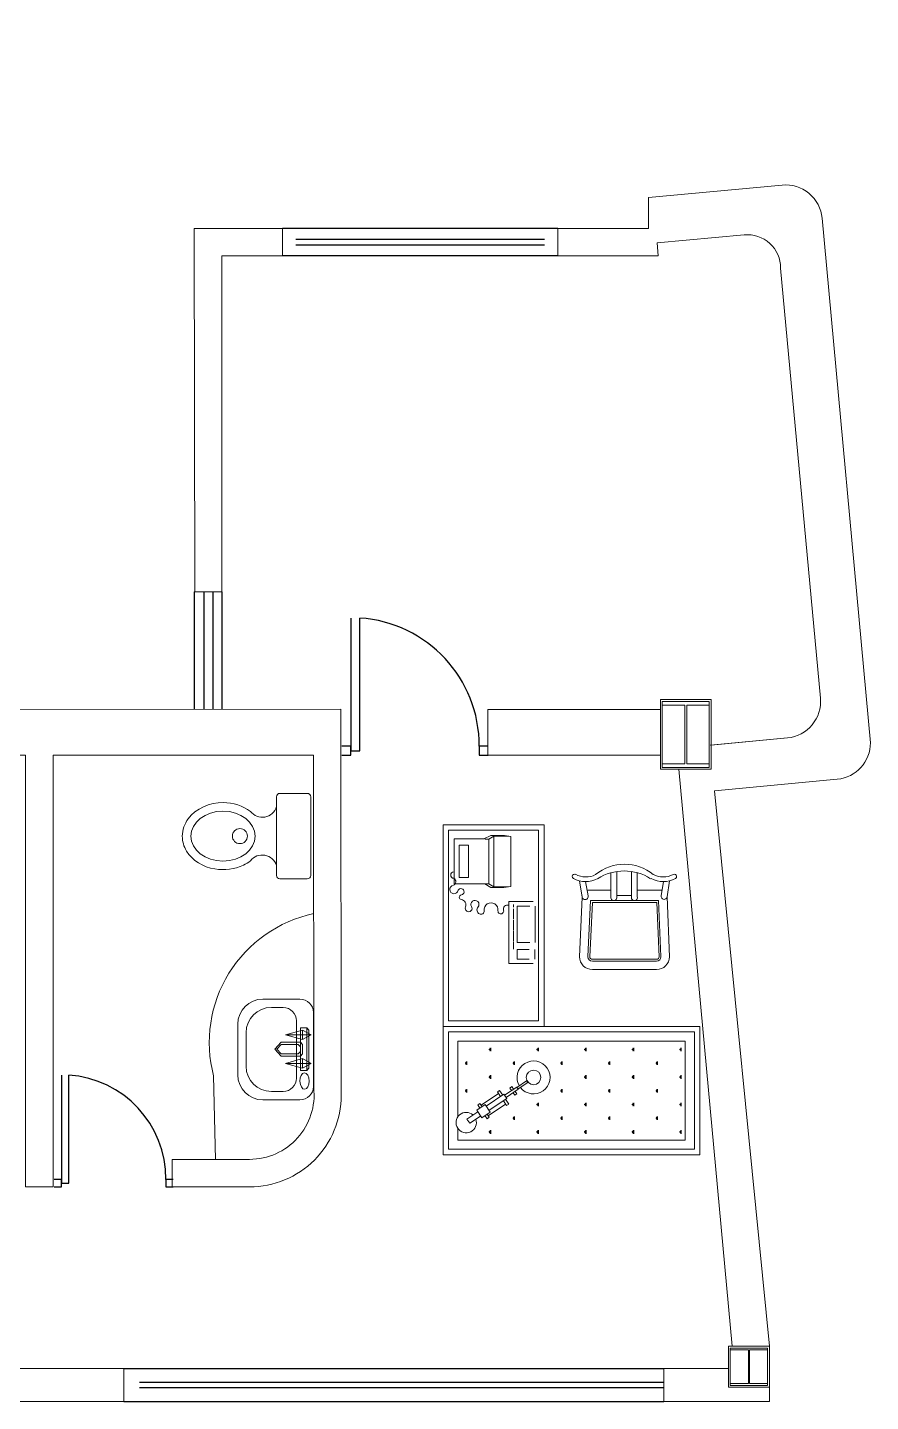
# Model space of a CAD drawing. Header units: metres. Extents: x 0 to 33, y -1109 to 20.
# Drawn here: x 28.05 to 32.64, y 12.66 to 20.16 of the extents above; entities that cross this region are included whole.
import ezdxf

# ---------------------------------------------------------------- set-up
doc = ezdxf.new("R2010")
doc.units = ezdxf.units.M
doc.header["$LTSCALE"] = 0.25
for name, color, linetype, lineweight in [('EDIFICIO', 7, 'Continuous', 18), ('ESTRUCTURAL', 7, 'Continuous', 15), ('MUEBLES', 9, 'Continuous', 5)]:
    doc.layers.add(name, color=color, linetype=linetype, lineweight=lineweight)
doc.layers.add('PUERTA', color=7, linetype='Continuous')
doc.layers.add('VENTANA', color=9, linetype='Continuous')
doc.layers.get('0').off()
doc.styles.get("Standard").update_dxf_attribs({"font": 'arial.ttf'})

# ---------------------------------------------------------------- blocks, each defined once
blk = doc.blocks.new('lavadero')
for p, q in [((-0.22, 0), (0.22, 0)), ((-0.3, -0.3), (-0.3, -0.08)), ((-0.1109, -0.0266), (-0.125, -0.0393)), ((0.129, -0.0393), (-0.125, -0.0393)), ((-0.125, -0.0393), (-0.125, -0.0774)), ((-0.125, -0.0774), (0.129, -0.0774)), ((-0.0826, -0.0139), (-0.1109, -0.0647)), ((0.1149, -0.0266), (-0.1109, -0.0266)), ((-0.0544, -0.0647), (-0.1109, -0.0647)), ((-0.1109, -0.0647), (-0.0826, -0.1663)), ((-0.0826, -0.0139), (-0.0826, -0.1663)), ((-0.0826, -0.0139), (-0.0544, -0.0647)), ((-0.0826, -0.1663), (-0.0544, -0.0647)), ((-0.0403, -0.0774), (-0.0262, -0.0647)), ((-0.0403, -0.1917), (-0.0403, -0.0774)), ((-0.0262, -0.0647), (0.0303, -0.0647)), ((-0.0262, -0.0901), (-0.0121, -0.0774)), ((0.0303, -0.0901), (0.0161, -0.0774)), ((0.0444, -0.0774), (0.0303, -0.0647)), ((0.0444, -0.0774), (0.0444, -0.1917)), ((0.0867, -0.0139), (0.0585, -0.0647)), ((0.0867, -0.1663), (0.0585, -0.0647)), ((0.0867, -0.0647), (0.0585, -0.0647)), ((0.0867, -0.0647), (0.0867, -0.0139)), ((0.0867, -0.0139), (0.1149, -0.0647)), ((0.0867, -0.0647), (0.1149, -0.0647)), ((0.0867, -0.0647), (0.0867, -0.1663)), ((0.1149, -0.0647), (0.0867, -0.1663)), ((0.1149, -0.0266), (0.129, -0.0393)), ((0.129, -0.0774), (0.129, -0.0393)), ((0.3, -0.08), (0.3, -0.3)), ((-0.17, -0.1), (0.17, -0.1)), ((-0.0262, -0.1917), (-0.0262, -0.0901)), ((0.0303, -0.1917), (0.0303, -0.0901)), ((-0.25, -0.25), (-0.25, -0.18)), ((0.002, -0.2298), (-0.0403, -0.1917)), ((0.002, -0.2171), (-0.0262, -0.1917)), ((0.0303, -0.1917), (0.002, -0.2171)), ((0.002, -0.2298), (0.0444, -0.1917)), ((0.25, -0.18), (0.25, -0.25)), ((0.1, -0.4), (-0.1, -0.4)), ((0.15, -0.45), (-0.15, -0.45))]:
    blk.add_line(p, q)
for centre, radius, start, end in [((0.22, -0.08), 0.08, 0, 90), ((-0.22, -0.08), 0.08, 90, 180), ((-0.17, -0.18), 0.08, 90, 180), ((0.17, -0.18), 0.08, 0, 90), ((-0.15, -0.3), 0.15, 180, 270), ((-0.1, -0.25), 0.15, 180, 270), ((0.1, -0.25), 0.15, 270, 0), ((0.15, -0.3), 0.15, 270, 0)]:
    blk.add_arc(centre, radius, start, end)
blk.add_ellipse((-0.1882, -0.0526), major_axis=(-0.0489, 0.001), ratio=0.561716)
blk = doc.blocks.new('INODORO')
for p, q in [((0.02, 0.25), (0.18, 0.25)), ((0, -0.23), (0, 0.23)), ((0.2, 0.23), (0.2, -0.23)), ((0.18, -0.25), (0.02, -0.25))]:
    blk.add_line(p, q)
blk.add_circle((0.4137, 0), 0.0438)
for centre, radius, start, end in [((0.02, 0.23), 0.02, 90, 180), ((0.18, 0.23), 0.02, 0, 90), ((0.2829, 0.1967), 0.0864, 196.43748, 322.7515), ((0.2829, -0.1967), 0.0864, 37.16463, 163.56252), ((0.02, -0.23), 0.02, 180, 270), ((0.18, -0.23), 0.02, 270, 0)]:
    blk.add_arc(centre, radius, start, end)
blk.add_ellipse((0.5125, 0), major_axis=(0.1875, 0), ratio=0.77871)
blk.add_open_spline([(0.3518, -0.1445), (0.3645, -0.1542), (0.3784, -0.1626), (0.4436, -0.1938), (0.5038, -0.2015), (0.6287, -0.1806), (0.692, -0.1432), (0.7412, -0.0608), (0.75, -0.0305), (0.75, 0), (0.75, 0.0363), (0.7374, 0.0723), (0.6713, 0.1625), (0.5907, 0.1965), (0.4532, 0.1956), (0.3956, 0.1774), (0.3517, 0.1444)], degree=3, knots=[3.942102, 3.942102, 3.942102, 3.942102, 4.162638, 4.162638, 4.924422, 4.924422, 5.847984, 5.847984, 6.283185, 6.283185, 6.283185, 6.801532, 6.801532, 7.861895, 7.861895, 8.624417, 8.624417, 8.624417, 8.624417])
blk = doc.blocks.new('columna')
at = {"layer": 'ESTRUCTURAL'}
for p, q in [((-0.2558, 0.3603), (0, 0.3603)), ((-0.2558, 0.3404), (-0.2558, 0.3603)), ((-0.1335, 0.3404), (-0.2558, 0.3404)), ((-0.1335, 0.3604), (-0.1335, 0.3603)), ((-0.1335, 0.3404), (-0.1335, 0.0199)), ((-0.1223, 0.3604), (-0.1223, 0.3603)), ((0, 0.3404), (-0.1223, 0.3404)), ((-0.1223, 0.3404), (-0.1223, 0.0199)), ((0, 0.3603), (0, 0.3404)), ((-0.1335, 0.0199), (-0.2558, 0.0199)), ((-0.2558, 0.0199), (-0.2558, 0)), ((-0.2558, 0), (0, 0)), ((-0.1335, 0), (-0.1335, 0)), ((0, 0.0199), (-0.1223, 0.0199)), ((-0.1223, 0), (-0.1223, 0)), ((0, 0), (0, 0.0199))]:
    blk.add_line(p, q, dxfattribs=at)
blk = doc.blocks.new('iiiiiiiiiiiii')
at = {"layer": 'ESTRUCTURAL'}
for p, q in [((0.0101, 0.105), (0.0101, 0.204)), ((0.19299, 0.204), (0.19299, 0.105)), ((0.0101, 0.105), (0.19299, 0.105)), ((0.0101, 0), (0.0101, 0.099)), ((0.0101, 0.099), (0.19299, 0.099)), ((0.19299, 0.099), (0.19299, 0))]:
    blk.add_line(p, q, dxfattribs=at)
blk.add_lwpolyline([(0, 0.204), (0.204, 0.204), (0.204, 0), (0, 0)], close=True, dxfattribs=at)
blk = doc.blocks.new('56')
at = {"layer": 'PUERTA'}
for p, q in [((-0.04, 0.65), (-0.04, 0.61)), ((0, 0.61), (0, 0.65)), ((-0.04, 0.61), (0, 0.61)), ((-0.02, 0.08), (-0.61, 0.08)), ((-0.04, 0.08), (-0.61, 0.08)), ((-0.02, 0.04), (-0.02, 0.08)), ((-0.61, 0.04), (-0.02, 0.04)), ((-0.04, 0.04), (-0.04, 0)), ((0, 0.04), (-0.04, 0.04)), ((0, 0), (0, 0.04))]:
    blk.add_line(p, q, dxfattribs=at)
blk.add_arc((-0.0428, 0.0415), 0.5685, 89.71429, 176.11998, dxfattribs=at)
blk = doc.blocks.new('11PCOM09-MON')
at = {"color": 0, "linetype": 'ByBlock'}
for p, q in [((0, 1), (0, 14.75)), ((0, 14.75), (9.375, 14.75)), ((1.5, 2.875), (1.5, 12.875)), ((1.5, 12.875), (4.375, 12.875)), ((4.375, 2.875), (4.375, 12.875)), ((9.375, 14.75), (11.25, 15.875)), ((9.375, 14.75), (10.625, 14.75)), ((10.625, 14.75), (12.125, 15.75)), ((10.625, 14.75), (10.625, 1.125)), ((11.25, 15.875), (15.25, 15.875)), ((12.125, 15.75), (15.375, 15.75)), ((12.125, 15.75), (12.125, 0.125)), ((15.25, 15.875), (17.375, 15.625)), ((15.375, 15.75), (17.375, 15.625)), ((17.375, 15.625), (17.375, 0.25)), ((9.125, 1), (0, 1)), ((1.5, 2.875), (4.375, 2.875)), ((11.25, 0), (9.125, 1)), ((9.375, 1.125), (10.625, 1.125)), ((10.625, 1.125), (12.125, 0.125)), ((15.375, 0), (11.25, 0)), ((12.125, 0.125), (15.375, 0.125)), ((17.375, 0.25), (15.375, 0)), ((15.375, 0.125), (17.375, 0.25))]:
    blk.add_line(p, q, dxfattribs=at)
blk = doc.blocks.new('A$C7321269A')
for p, q in [((1122.3, 1270.9), (1119.3, 1276.1)), ((1124.6, 1270.9), (1124.6, 1278.4)), ((1127, 1270.9), (1127, 1280.2)), ((1129.3, 1270.9), (1129.3, 1278.4)), ((1131.6, 1270.9), (1134.6, 1276.1)), ((1272.3, 1270.9), (1269.3, 1276.1)), ((1274.6, 1270.9), (1274.6, 1278.4)), ((1277, 1270.9), (1277, 1280.2)), ((1279.3, 1270.9), (1279.3, 1278.4)), ((1281.6, 1270.9), (1284.6, 1276.1)), ((1117.6, 1270.9), (1136.3, 1270.9)), ((1267.6, 1270.9), (1286.3, 1270.9)), ((1042.6, 1141), (1061.3, 1141)), ((1047.3, 1141), (1044.3, 1146.2)), ((1049.6, 1141), (1049.6, 1148.5)), ((1052, 1141), (1052, 1150.3)), ((1054.3, 1141), (1054.3, 1148.5)), ((1056.6, 1141), (1059.6, 1146.2)), ((1192.6, 1141), (1211.3, 1141)), ((1197.3, 1141), (1194.3, 1146.2)), ((1199.6, 1141), (1199.6, 1148.5)), ((1202, 1141), (1202, 1150.3)), ((1204.3, 1141), (1204.3, 1148.5)), ((1206.6, 1141), (1209.6, 1146.2)), ((1355.4, 1193.8), (1291.5, 1098.6)), ((1413.2, 1155), (1349.3, 1059.8)), ((1492.6, 1141), (1511.3, 1141)), ((1497.3, 1141), (1494.3, 1146.2)), ((1499.6, 1141), (1499.6, 1148.5)), ((1502, 1141), (1502, 1150.3)), ((1504.3, 1141), (1504.3, 1148.5)), ((1506.6, 1141), (1509.6, 1146.2)), ((1117.6, 1011.1), (1136.3, 1011.1)), ((1122.3, 1011.1), (1119.3, 1016.3)), ((1124.6, 1011.1), (1124.6, 1018.6)), ((1127, 1011.1), (1127, 1020.4)), ((1129.3, 1011.1), (1129.3, 1018.6)), ((1131.6, 1011.1), (1134.6, 1016.3)), ((1417.6, 1011.1), (1436.3, 1011.1)), ((1422.3, 1011.1), (1419.3, 1016.3)), ((1424.6, 1011.1), (1424.6, 1018.6)), ((1427, 1011.1), (1427, 1020.4)), ((1429.3, 1011.1), (1429.3, 1018.6)), ((1431.6, 1011.1), (1434.6, 1016.3)), ((1042.6, 881.2), (1061.3, 881.2)), ((1047.3, 881.2), (1044.3, 886.4)), ((1049.6, 881.2), (1049.6, 888.7)), ((1052, 881.2), (1052, 890.5)), ((1054.3, 881.2), (1054.3, 888.7)), ((1056.6, 881.2), (1059.6, 886.4)), ((1342.6, 881.2), (1361.3, 881.2)), ((1347.3, 881.2), (1344.3, 886.4)), ((1349.6, 881.2), (1349.6, 888.7)), ((1352, 881.2), (1352, 890.5)), ((1354.3, 881.2), (1354.3, 888.7)), ((1356.6, 881.2), (1359.6, 886.4)), ((1492.6, 881.2), (1511.3, 881.2)), ((1497.3, 881.2), (1494.3, 886.4)), ((1499.6, 881.2), (1499.6, 888.7)), ((1502, 881.2), (1502, 890.5)), ((1504.3, 881.2), (1504.3, 888.7)), ((1506.6, 881.2), (1509.6, 886.4)), ((1117.6, 751.3), (1136.3, 751.3)), ((1122.3, 751.3), (1119.3, 756.4)), ((1124.6, 751.3), (1124.6, 758.8)), ((1127, 751.3), (1127, 760.6)), ((1129.3, 751.3), (1129.3, 758.8)), ((1131.6, 751.3), (1134.6, 756.4)), ((1267.6, 751.3), (1286.3, 751.3)), ((1272.3, 751.3), (1269.3, 756.4)), ((1274.6, 751.3), (1274.6, 758.8)), ((1277, 751.3), (1277, 760.6)), ((1279.3, 751.3), (1279.3, 758.8)), ((1281.6, 751.3), (1284.6, 756.4)), ((1417.6, 751.3), (1436.3, 751.3)), ((1422.3, 751.3), (1419.3, 756.4)), ((1424.6, 751.3), (1424.6, 758.8)), ((1427, 751.3), (1427, 760.6)), ((1429.3, 751.3), (1429.3, 758.8)), ((1431.6, 751.3), (1434.6, 756.4)), ((221.6, 642), (131.4, 656.7)), ((213.8, 610), (135.7, 624.7)), ((183, 615.8), (183, 485.9)), ((545.6, 656.7), (221.6, 642)), ((545.1, 610.7), (239, 596)), ((545.6, 600.7), (249, 586.5)), ((1042.6, 621.3), (1061.3, 621.3)), ((1047.3, 621.3), (1044.3, 626.5)), ((1049.6, 621.3), (1049.6, 628.8)), ((1052, 621.3), (1052, 630.7)), ((1054.3, 621.3), (1054.3, 628.8)), ((1056.6, 621.3), (1059.6, 626.5)), ((1192.6, 621.3), (1211.3, 621.3)), ((1197.3, 621.3), (1194.3, 626.5)), ((1199.6, 621.3), (1199.6, 628.8)), ((1202, 621.3), (1202, 630.7)), ((1204.3, 621.3), (1204.3, 628.8)), ((1206.6, 621.3), (1209.6, 626.5)), ((1342.6, 621.3), (1361.3, 621.3)), ((1347.3, 621.3), (1344.3, 626.5)), ((1349.6, 621.3), (1349.6, 628.8)), ((1352, 621.3), (1352, 630.7)), ((1354.3, 621.3), (1354.3, 628.8)), ((1356.6, 621.3), (1359.6, 626.5)), ((1492.6, 621.3), (1511.3, 621.3)), ((1497.3, 621.3), (1494.3, 626.5)), ((1499.6, 621.3), (1499.6, 628.8)), ((1502, 621.3), (1502, 630.7)), ((1504.3, 621.3), (1504.3, 628.8)), ((1506.6, 621.3), (1509.6, 626.5)), ((239, 596), (239, 225.6)), ((249, 586.5), (249, 235.2)), ((559.6, 236.7), (559.6, 586.7)), ((569.6, 236.7), (569.6, 586.7)), ((615.6, 236.7), (615.6, 586.7)), ((219.8, 453.9), (80.9, 453.9)), ((219.8, 485.9), (87.8, 485.9)), ((211, 453.9), (211, 373.7)), ((1117.6, 491.4), (1136.3, 491.4)), ((1122.3, 491.4), (1119.3, 496.6)), ((1124.6, 491.4), (1124.6, 498.9)), ((1127, 491.4), (1127, 500.8)), ((1129.3, 491.4), (1129.3, 498.9)), ((1131.6, 491.4), (1134.6, 496.6)), ((1267.6, 491.4), (1286.3, 491.4)), ((1272.3, 491.4), (1269.3, 496.6)), ((1274.6, 491.4), (1274.6, 498.9)), ((1277, 491.4), (1277, 500.8)), ((1279.3, 491.4), (1279.3, 498.9)), ((1281.6, 491.4), (1284.6, 496.6)), ((1417.6, 491.4), (1436.3, 491.4)), ((1422.3, 491.4), (1419.3, 496.6)), ((1424.6, 491.4), (1424.6, 498.9)), ((1427, 491.4), (1427, 500.8)), ((1429.3, 491.4), (1429.3, 498.9)), ((1431.6, 491.4), (1434.6, 496.6)), ((80.7, 373.7), (219.8, 373.7)), ((87.5, 341.7), (219.5, 341.7)), ((183, 341.7), (183, 206.5)), ((1042.6, 361.5), (1061.3, 361.5)), ((1047.3, 361.5), (1044.3, 366.7)), ((1049.6, 361.5), (1049.6, 369)), ((1052, 361.5), (1052, 370.9)), ((1054.3, 361.5), (1054.3, 369)), ((1056.6, 361.5), (1059.6, 366.7)), ((1192.6, 361.5), (1211.3, 361.5)), ((1197.3, 361.5), (1194.3, 366.7)), ((1199.6, 361.5), (1199.6, 369)), ((1202, 361.5), (1202, 370.9)), ((1204.3, 361.5), (1204.3, 369)), ((1206.6, 361.5), (1209.6, 366.7)), ((1342.6, 361.5), (1361.3, 361.5)), ((1347.3, 361.5), (1344.3, 366.7)), ((1349.6, 361.5), (1349.6, 369)), ((1352, 361.5), (1352, 370.9)), ((1354.3, 361.5), (1354.3, 369)), ((1356.6, 361.5), (1359.6, 366.7)), ((1492.6, 361.5), (1511.3, 361.5)), ((1497.3, 361.5), (1494.3, 366.7)), ((1499.6, 361.5), (1499.6, 369)), ((1502, 361.5), (1502, 370.9)), ((1504.3, 361.5), (1504.3, 369)), ((1506.6, 361.5), (1509.6, 366.7)), ((239, 225.6), (545.2, 212.7)), ((249, 235.2), (545.6, 222.7)), ((1117.6, 231.6), (1136.3, 231.6)), ((1122.3, 231.6), (1119.3, 236.8)), ((1124.6, 231.6), (1124.6, 239.1)), ((1127, 231.6), (1127, 241)), ((1129.3, 231.6), (1129.3, 239.1)), ((1131.6, 231.6), (1134.6, 236.8)), ((1267.6, 231.6), (1286.3, 231.6)), ((1272.3, 231.6), (1269.3, 236.8)), ((1274.6, 231.6), (1274.6, 239.1)), ((1277, 231.6), (1277, 241)), ((1279.3, 231.6), (1279.3, 239.1)), ((1281.6, 231.6), (1284.6, 236.8)), ((1417.6, 231.6), (1436.3, 231.6)), ((1422.3, 231.6), (1419.3, 236.8)), ((1424.6, 231.6), (1424.6, 239.1)), ((1427, 231.6), (1427, 241)), ((1429.3, 231.6), (1429.3, 239.1)), ((1431.6, 231.6), (1434.6, 236.8)), ((131.4, 166.7), (218.9, 179.6)), ((135.7, 198.7), (213.8, 211.6)), ((218.9, 179.6), (545.6, 166.7)), ((1042.6, 101.7), (1061.3, 101.7)), ((1047.3, 101.7), (1044.3, 106.9)), ((1049.6, 101.7), (1049.6, 109.2)), ((1052, 101.7), (1052, 111.1)), ((1054.3, 101.7), (1054.3, 109.2)), ((1056.6, 101.7), (1059.6, 106.9)), ((1192.6, 101.7), (1211.3, 101.7)), ((1197.3, 101.7), (1194.3, 106.9)), ((1199.6, 101.7), (1199.6, 109.2)), ((1202, 101.7), (1202, 111.1)), ((1204.3, 101.7), (1204.3, 109.2)), ((1206.6, 101.7), (1209.6, 106.9)), ((1342.6, 101.7), (1361.3, 101.7)), ((1347.3, 101.7), (1344.3, 106.9)), ((1349.6, 101.7), (1349.6, 109.2)), ((1352, 101.7), (1352, 111.1)), ((1354.3, 101.7), (1354.3, 109.2)), ((1356.6, 101.7), (1359.6, 106.9)), ((1492.6, 101.7), (1511.3, 101.7)), ((1497.3, 101.7), (1494.3, 106.9)), ((1499.6, 101.7), (1499.6, 109.2)), ((1502, 101.7), (1502, 111.1)), ((1504.3, 101.7), (1504.3, 109.2)), ((1506.6, 101.7), (1509.6, 106.9))]:
    blk.add_line(p, q)
at = {"linetype": 'ByBlock'}
for p, q in [((244.9, 1042.9), (582.7, 1042.9)), ((244.9, 909.6), (244.9, 1042.9)), ((260.4, 1016.3), (276, 1016.3)), ((467.5, 997), (269.7, 997)), ((269.7, 997), (269.7, 928.1)), ((284.9, 1016.3), (338.2, 1016.3)), ((344.9, 1016.3), (398.2, 1016.3)), ((402.7, 1016.3), (458.2, 1016.3)), ((462.7, 1016.3), (504.9, 1016.3)), ((467.5, 928.1), (467.5, 997)), ((506, 997), (559.3, 997)), ((506, 930.4), (506, 997)), ((559.3, 997), (559.3, 930.4)), ((582.7, 1042.9), (582.7, 909.6)), ((559.8, 901.1), (506.5, 901.1)), ((583.2, 880.3), (245.3, 880.3)), ((270.2, 898.8), (468, 898.8))]:
    blk.add_line(p, q, dxfattribs=at)
for points in [[(-173.9, 1400.3), (926.1, 1400.3), (926.1, 850.3), (-173.9, 850.3)], [(-143.9, 1370.3), (896.1, 1370.3), (896.1, 880.3), (-143.9, 880.3)], [(926.1, 0.3), (926.1, 1400.3), (1626.1, 1400.3), (1626.1, 0.3)], [(956.1, 30.3), (956.1, 1370.3), (1596.1, 1370.3), (1596.1, 30.3)], [(1383.5, 1217), (1352.5, 1170.8), (1393, 1143.6), (1424, 1189.8)], [(1301.6, 1065.5), (1256.7, 998.6), (1268.9, 990.4), (1313.9, 1057.3)], [(1258.7, 997.7), (1223.4, 945.1), (1232, 939.2), (1267.3, 991.8)]]:
    blk.add_lwpolyline(points, close=True)
blk.add_lwpolyline([(82.4, 1341.5, -1), (117.7, 1341.5, 0.595167), (156.1, 1344.5, -1.928701), (183.4, 1318.7, 1.630291), (208.7, 1301, -0.86838), (234, 1301, 0.493868), (274.4, 1278.2, -1.65081), (271.9, 1245.4, 1.965441), (274.4, 1209.9, -0.481989), (312.3, 1202.4, -0.603111), (294.6, 1177.1, 1.133542), (294.6, 1101.2, -1.233214), (292.1, 1070.9, 0.602981), (264.7, 1042.9, -0.520289)], format="xyb")
for points in [[(1481.9, 1320.3), (1546.1, 1320.3), (1546.1, 80.3), (1006.1, 80.3)], [(1006.1, 80.3), (1006.1, 1320.3), (1419, 1320.3)], [(1354.5, 1211.2), (1346.8, 1199.6), (1364.1, 1188)], [(1371.9, 1199.6), (1354.5, 1211.2)], [(1431.6, 1270.9), (1391.8, 1211.5)], [(1414.8, 1196), (1454.6, 1255.4), (1431.6, 1270.9)], [(1360.8, 1165.3), (1296.3, 1069.2), (1319.3, 1053.7), (1383.8, 1149.8)], [(1404.6, 1160.9), (1421.9, 1149.2), (1429.6, 1160.8), (1412.3, 1172.4)], [(1282.8, 1104.4), (1275.1, 1092.8), (1300.6, 1075.7)], [(1308.4, 1087.2), (1282.8, 1104.4)], [(1323.6, 1060.3), (1350.2, 1042.4), (1358, 1054), (1331.4, 1071.8)], [(1267.7, 1016), (1254.5, 1024.9), (1262.2, 1036.4), (1275.5, 1027.5)], [(1280.8, 1007.2), (1294.1, 998.3), (1301.8, 1009.8), (1288.6, 1018.7)]]:
    blk.add_lwpolyline(points)
blk.add_circle((1204.3, 907.3), 40)
for centre, radius, start, end in [((1450.5, 1274.6), 55.5, 250.9131, 221.99119), ((1204.3, 907.3), 90, 59.45581, 52.80605), ((107.6, 683.6), 12.5, 32.27851, 213.42736), ((-4.9, 622.4), 115.6, 332.48586, 29.07889), ((-4.9, 622.4), 140.6, 332.48586, 28.88271), ((217.7, 626), 16.5, 256.27479, 103.72521), ((545.6, 586.7), 70, 0, 90), ((545.6, 586.7), 24, 0, 90), ((545.6, 586.7), 14, 0, 90), ((287.3, 411.7), 246.4, 140.3459, 219.6541), ((345.3, 413.4), 267.6, 147.31862, 212.68138), ((223, 469.9), 16.3, 258.67477, 101.32523), ((223, 357.7), 16.3, 257.79146, 101.19864), ((-4.9, 201.1), 115.6, 331.97803, 27.51414), ((-4.9, 201.1), 140.6, 331.11729, 27.51414), ((545.6, 236.7), 14, 270, 0), ((545.6, 236.7), 70, 270, 0), ((545.6, 236.7), 24, 270, 0), ((216.4, 195.6), 16.2, 260.86137, 99.13863), ((107.6, 139.9), 12.5, 146.57264, 327.72149)]:
    blk.add_arc(centre, radius, start, end)
at = {"linetype": 'ByBlock', "xscale": 17.78, "yscale": 17.78, "zscale": 17.78, "rotation": 270}
blk.add_blockref('11PCOM09-MON', (-114.9, 1339.9), dxfattribs=at)
at = {"flags": 9}
for tag in ['ZSIZE', 'YSIZE', 'XSIZE']:
    blk.add_attdef(tag, (0, 0.2, 0), '', height=0.5, dxfattribs=at)

msp = doc.modelspace()

# ---------------------------------------------------------------- linework, layer by layer
at = {"layer": 'EDIFICIO'}
for p, q in [((30.5581, 16.4369), (31.4999, 16.4369)), ((31.4999, 16.4369), (30.5581, 16.4369)), ((31.7705, 16.2419), (32.1917, 16.2817)), ((31.7705, 16.2419), (32.1917, 16.2817)), ((30.5581, 16.1869), (31.4997, 16.1869)), ((31.794, 15.993), (32.4636, 16.0563)), ((31.794, 15.993), (32.4636, 16.0563)), ((31.8801, 12.9428), (31.9791, 12.9428)), ((31.8801, 12.9428), (31.9791, 12.9428)), ((31.8801, 12.9428), (31.9791, 12.9428)), ((31.9791, 12.9428), (31.9791, 12.7599)), ((31.9791, 12.9428), (31.9791, 12.7599)), ((31.9791, 12.9428), (31.9791, 12.7599)), ((31.9851, 12.9428), (32.0841, 12.9428)), ((31.9851, 12.9428), (31.9851, 12.7599)), ((31.9851, 12.9428), (32.0841, 12.9428)), ((31.9851, 12.9428), (31.9851, 12.7599)), ((31.9851, 12.9428), (32.0841, 12.9428)), ((31.9851, 12.9428), (31.9851, 12.7599)), ((31.9791, 12.7599), (31.8801, 12.7599)), ((31.9791, 12.7599), (31.8801, 12.7599)), ((31.9791, 12.7599), (31.8801, 12.7599)), ((32.0841, 12.7599), (31.9851, 12.7599)), ((32.0841, 12.7599), (31.9851, 12.7599)), ((32.0841, 12.7599), (31.9851, 12.7599))]:
    msp.add_line(p, q, dxfattribs=at)
at = {"layer": 'EDIFICIO', "ltscale": 0.05}
msp.add_line((31.8906, 12.9629), (31.5994, 16.1103), dxfattribs=at)
at = {"layer": 'EDIFICIO'}
for points in [[(19.9703, 20.1578), (27.9581, 20.1578), (27.9581, 16.4369), (29.758, 16.4382), (29.7595, 14.3322, -0.414629), (29.2595, 13.8322), (28.8385, 13.8322), (28.8385, 13.9822), (29.2595, 13.9822, 0.446701), (29.6093, 14.3725), (29.6081, 16.1869), (28.1885, 16.1869), (28.1885, 13.8322), (28.0385, 13.8322), (28.0385, 16.1869), (27.807, 16.187), (27.8081, 19.9024), (20.1199, 19.9077), (19.9704, 19.9077)], [(30.94, 18.9119), (31.4875, 18.9119), (31.4809, 18.9826), (31.9559, 19.0266, -0.441548), (32.155, 18.845), (32.372, 16.4993, -0.413646), (32.1917, 16.2817), (31.7755, 16.2424), (31.7755, 16.4906), (31.4997, 16.4906), (31.4997, 16.4369), (30.5581, 16.4369), (30.5581, 16.1869), (31.4997, 16.1869), (31.4997, 16.1103), (31.5994, 16.1103), (31.8906, 12.9629), (31.8701, 12.9629), (31.8701, 12.8409), (31.5184, 12.8409), (31.5184, 12.6609), (32.0941, 12.6609), (32.0941, 12.9629), (31.794, 15.993), (32.4636, 16.0563, 0.386886), (32.6448, 16.2554), (32.3809, 19.1175, 0.414955), (32.1629, 19.2982), (31.4342, 19.2293), (31.4342, 19.0619), (30.94, 19.0619)]]:
    msp.add_lwpolyline(points, format="xyb", close=True, dxfattribs=at)
for points in [[(28.9581, 17.078), (29.1081, 17.0782), (29.1084, 18.9119), (29.44, 18.9119), (29.44, 19.0619), (28.9581, 19.0619), (28.9614, 17.078)], [(31.4997, 16.1103), (31.4997, 16.4906), (31.7755, 16.4906), (31.7755, 16.1103)], [(32.0941, 12.9629), (32.0941, 12.7389), (31.8701, 12.7389), (31.8701, 12.9629)], [(32.0941, 12.9629), (32.0941, 12.7389), (31.8701, 12.7389), (31.8701, 12.9629)], [(32.0941, 12.9629), (32.0941, 12.7389), (31.8701, 12.7389), (31.8701, 12.9629)], [(27.2765, 12.8414), (27.2765, 12.6613), (28.574, 12.6613), (28.574, 12.8414)]]:
    msp.add_lwpolyline(points, close=True, dxfattribs=at)
for points in [[(31.5097, 16.1203), (31.5097, 16.4806), (31.7655, 16.4806), (31.7655, 16.1203), (31.5097, 16.1203)], [(31.7655, 16.1402), (31.7655, 16.1203), (31.5097, 16.1203)], [(31.7655, 16.1402), (31.7655, 16.1203), (31.5097, 16.1203)], [(31.8801, 12.9428), (31.8801, 12.9529), (32.0841, 12.9529), (32.0841, 12.9428)], [(32.0841, 12.7599), (32.0841, 12.7489), (31.8801, 12.7489), (31.8801, 12.7599)]]:
    msp.add_lwpolyline(points, dxfattribs=at)
at = {"layer": 'MUEBLES'}
msp.add_line((29.0744, 13.9822), (29.0637, 14.4377), dxfattribs=at)
msp.add_arc((29.7581, 14.6204), 0.7181, 101.94292, 194.74509, dxfattribs=at)
at = {"layer": 'VENTANA'}
for p, q in [((30.8682, 19.0619), (29.44, 19.0619)), ((30.94, 19.0619), (30.7777, 19.0619)), ((30.94, 19.0619), (30.7777, 19.0619)), ((30.8982, 18.9119), (29.44, 18.9119)), ((30.94, 18.9119), (30.8982, 18.9119)), ((30.94, 18.9119), (30.8982, 18.9119)), ((28.9581, 17.078), (28.9581, 16.4368)), ((29.0108, 17.0781), (29.0108, 16.4369)), ((29.0585, 17.0781), (29.0585, 16.4387)), ((29.1081, 17.0781), (29.1081, 16.4369)), ((31.5184, 12.8401), (28.574, 12.8401)), ((28.574, 12.6612), (31.5184, 12.6612))]:
    msp.add_line(p, q, dxfattribs=at)
at = {"layer": 'VENTANA', "ltscale": 0.025}
for p, q in [((30.8682, 19.0004), (29.5117, 19.0004)), ((30.8682, 18.9704), (29.5117, 18.9704)), ((31.5184, 12.765), (28.6597, 12.765)), ((31.5184, 12.735), (28.6597, 12.735))]:
    msp.add_line(p, q, dxfattribs=at)

# ---------------------------------------------------------------- block references
at = {"layer": 'EDIFICIO'}
msp.add_blockref('columna', (31.7655, 16.1203), dxfattribs=at)
msp.add_blockref('columna', (31.7655, 16.1203), dxfattribs=at)
msp.add_blockref('columna', (31.7655, 16.1203), dxfattribs=at)
at = {"layer": 'EDIFICIO', "rotation": 270}
msp.add_blockref('iiiiiiiiiiiii', (31.8801, 12.9529), dxfattribs=at)
msp.add_blockref('iiiiiiiiiiiii', (31.8801, 12.9529), dxfattribs=at)
at = {"layer": 'MUEBLES'}
for name, p, xscale, yscale, zscale, rotation in [('56', (29.7635, 16.1875), 1.226880644650714, 1.226880644650714, 1.226880644650714, 270), ('A$C7321269A', (31.7152, 15.6335), -0.00100000000000001, 0.00100000000000001, 0.00100000000000001, 90), ('56', (28.1937, 13.8322), 1.000140550258779, 1.000140550258779, 1.000140550258779, 270)]:
    msp.add_blockref(name, p, dxfattribs=dict(at, xscale=xscale, yscale=yscale, zscale=zscale, rotation=rotation))
at = {"layer": 'MUEBLES', "ltscale": 0.1, "xscale": -0.9333333335537191, "yscale": 0.9333333335539464, "zscale": 0.9333333335536669}
msp.add_blockref('INODORO', (29.593, 15.7458), dxfattribs=at)
at = {"layer": 'MUEBLES', "ltscale": 0.1, "xscale": -0.9166666666669698, "yscale": 0.9166666666667423, "zscale": 0.9166666666668036, "rotation": 270}
msp.add_blockref('lavadero', (29.6077, 14.5817), dxfattribs=at)

doc.saveas('drawing.dxf')
